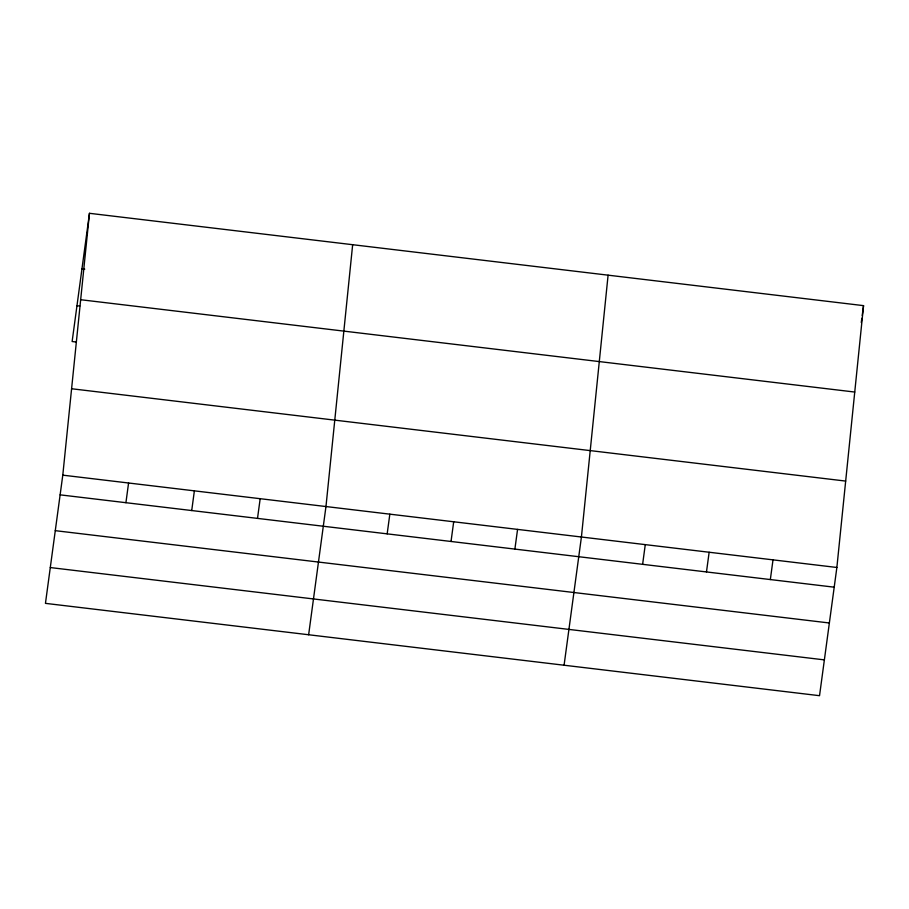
<?xml version="1.0" encoding="UTF-8"?>
<svg xmlns="http://www.w3.org/2000/svg" width="909" height="909" viewBox="0 0 909 909"><rect width="100%" height="100%" fill="white"/><g stroke="black" fill="none" stroke-linecap="round" stroke-linejoin="round"><path stroke-width="1.36" d="M62.789 475.157L89.468 213.308L863.55 305.64L836.871 567.477L819.532 695.692L45.45 603.36L62.789 475.157L836.871 567.477M352.658 244.703L325.967 506.54L308.64 634.755M608.098 275.166L581.419 537.014L564.08 665.218M89.468 213.308L72.129 341.523L76.333 342.023M125.919 502.7L128.578 482.997M191.719 510.54L194.378 490.849M257.508 518.391L260.179 498.7M387.166 533.856L389.836 514.164M451.034 541.469L453.693 521.777M514.892 549.093L517.562 529.402M642.618 564.33L645.276 544.627M706.475 571.943L709.145 552.252M770.343 579.556L773.002 559.864M861.266 322.525L861.834 318.298M862.221 315.48L863.55 305.64M81.969 268.814L84.764 269.144M80.662 299.72L854.744 392.052M76.97 305.708L79.776 306.038M71.595 388.745L845.677 481.077M60.119 494.848L834.201 587.18M55.279 530.663L829.36 622.983M50.29 567.557L824.372 659.877"/></g></svg>
